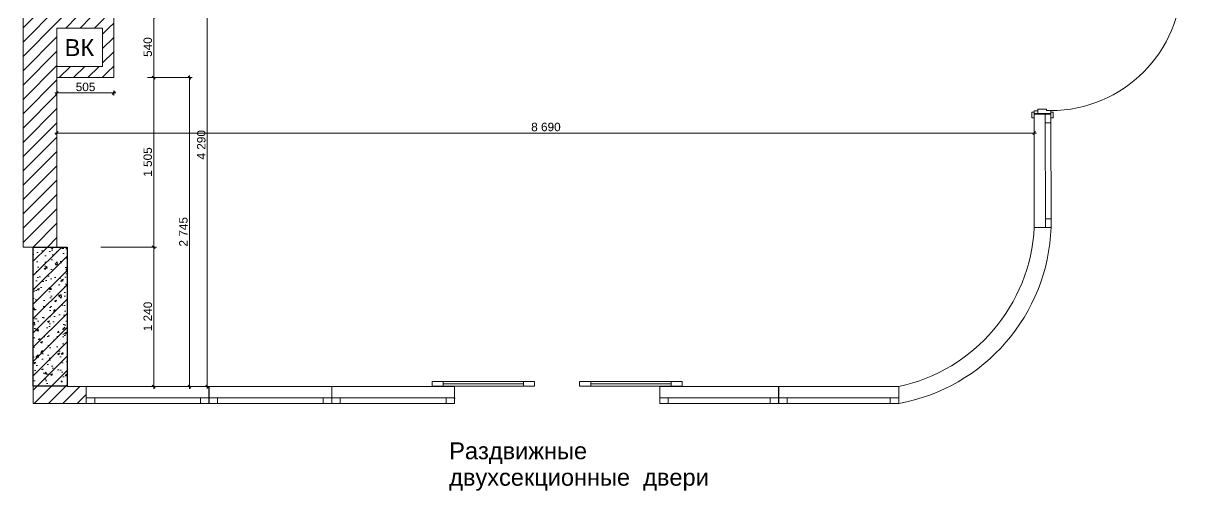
# Model space of a CAD drawing. Header units: millimetres. Extents: x 2336463 to 2579121, y 595385 to 778077.
# Drawn here: x 2453478 to 2463780, y 688401 to 692556 of the extents above; entities that cross this region are included whole.
import ezdxf

# ---------------------------------------------------------------- set-up
doc = ezdxf.new("R2010")
doc.units = ezdxf.units.MM
doc.header["$MEASUREMENT"] = 0
doc.layers.add('+обмер', color=7, linetype='Continuous')
doc.layers.add('сит план', color=7, linetype='Continuous')
for name, color, linetype, lineweight in [('+обмер_Ном._пера__1', 7, 'Continuous', 13), ('Двери ARCHICAD_Ном._пера__1', 7, 'Continuous', 13), ('Конструктив - Стены Несущие_Ном._пера__1', 7, 'Continuous', 13), ('Окна ARCHICAD_Ном._пера__1', 7, 'Continuous', 13), ('сит план_Ном._пера__1', 7, 'Continuous', 13), ('сит план_Ном._пера__21', 7, 'Continuous', 30)]:
    doc.layers.add(name, color=color, linetype=linetype, lineweight=lineweight)
doc.layers.add('+обмер_Ном._пера__242', color=7, linetype='Continuous', lineweight=13, true_color=0x1b55b5)
doc.layers.add('сит план_Ном._пера__87', color=7, linetype='Continuous', lineweight=20, true_color=0x6a6a6a)
doc.styles.add('СГЕНЕРИР_СТИЛЬ_1', font='arial.ttf')
doc.dimstyles.new('СГЕНЕРИР_СТИЛЬ__1', dxfattribs={"dimtxt": 75, "dimasz": 23.75, "dimexe": 0.18, "dimexo": 300, "dimgap": 0, "dimtad": 1, "dimtih": 1, "dimtoh": 1, "dimdec": 0, "dimzin": 0, "dimdsep": 46, "dimtxsty": 'СГЕНЕРИР_СТИЛЬ_1', "dimblk": 'ARROWHEAD_6', "dimblk1": 'ARROWHEAD_6', "dimblk2": 'ARROWHEAD_6', "dimcen": 0.09, "dimclrd": 256, "dimclre": 256, "dimclrt": 256, "dimazin": 0, "dimtfac": 1, "dimtdec": 4, "dimtmove": 0, "dimatfit": 3, "dimfxl": 0, "dimtolj": 1, "dimtzin": 0, "dimarcsym": 0})
doc.dimstyles.new('СГЕНЕРИР_СТИЛЬ__2', dxfattribs={"dimtxt": 75, "dimasz": 23.75, "dimexe": 0.18, "dimexo": 300, "dimgap": 0, "dimtad": 1, "dimdec": 0, "dimzin": 0, "dimdsep": 46, "dimtxsty": 'СГЕНЕРИР_СТИЛЬ_1', "dimblk": 'ARROWHEAD_6', "dimblk1": 'ARROWHEAD_6', "dimblk2": 'ARROWHEAD_6', "dimcen": 0.09, "dimclrd": 256, "dimclre": 256, "dimclrt": 256, "dimazin": 0, "dimtfac": 1, "dimtdec": 4, "dimtmove": 0, "dimatfit": 3, "dimfxl": 0, "dimtolj": 1, "dimtzin": 0, "dimarcsym": 0})
pattern_1 = [(45, (2086872.015, 585813.69), (-63.639609, 63.639609), [])]

# ---------------------------------------------------------------- blocks, each defined once
blk = doc.blocks.new('Стена_751', base_point=(2453478, 693817))
at = {"layer": 'сит план_Ном._пера__87', "linetype": 'Continuous', "lineweight": 20, "true_color": 0x6a6a6a}
h = blk.add_hatch(dxfattribs=at)
h.set_pattern_fill('Блоки_Бетонные_Эффективные', color=251, style=0, pattern_type=2)
h.set_pattern_definition(pattern_1)
h.paths.add_polyline_path([(2453478, 693817), (2453778, 693617), (2453778, 693817)])
h = blk.add_hatch(dxfattribs=at)
h.set_pattern_fill('Блоки_Бетонные_Эффективные', color=251, style=0, pattern_type=2)
h.set_pattern_definition(pattern_1)
h.paths.add_polyline_path([(2453778, 693617), (2453478, 693817), (2453478, 693617)])
h = blk.add_hatch(dxfattribs=at)
h.set_pattern_fill('Блоки_Бетонные_Эффективные', color=251, style=0, pattern_type=2)
h.set_pattern_definition(pattern_1)
h.paths.add_polyline_path([(2453478, 693617), (2453478, 690567), (2453778, 690567), (2453778, 693617)])
at = {"layer": 'сит план_Ном._пера__1', "color": 7, "linetype": 'Continuous', "lineweight": 13, "flags": 128}
for points in [[(2453478, 693817), (2453778, 693817)], [(2453478, 693817), (2453478, 690567)], [(2453778, 692612), (2453778, 693617)], [(2453778, 690567), (2453778, 692512)], [(2453478, 690567), (2453778, 690567)]]:
    blk.add_lwpolyline(points, dxfattribs=at)
blk = doc.blocks.new('Стена_752', base_point=(2453478, 692612))
at = {"layer": 'сит план_Ном._пера__87', "linetype": 'Continuous', "lineweight": 20, "true_color": 0x6a6a6a}
h = blk.add_hatch(dxfattribs=at)
h.set_pattern_fill('Блоки_Бетонные_Эффективные', color=251, style=0, pattern_type=2)
h.set_pattern_definition(pattern_1)
h.paths.add_polyline_path([(2454183, 692612), (2453778, 692612), (2453778, 692512), (2454183, 692512)])
h = blk.add_hatch(dxfattribs=at)
h.set_pattern_fill('Блоки_Бетонные_Эффективные', color=251, style=0, pattern_type=2)
h.set_pattern_definition(pattern_1)
h.paths.add_polyline_path([(2454183, 692512), (2454283, 692512), (2454283, 692612)])
h = blk.add_hatch(dxfattribs=at)
h.set_pattern_fill('Блоки_Бетонные_Эффективные', color=251, style=0, pattern_type=2)
h.set_pattern_definition(pattern_1)
h.paths.add_polyline_path([(2454183, 692612), (2454183, 692512), (2454283, 692612)])
at = {"layer": 'сит план_Ном._пера__1', "color": 7, "linetype": 'Continuous', "lineweight": 13, "flags": 128}
for points in [[(2454283, 692612), (2453778, 692612)], [(2454283, 692612), (2454283, 692512)], [(2453778, 692512), (2454183, 692512)]]:
    blk.add_lwpolyline(points, dxfattribs=at)
blk = doc.blocks.new('Стена_753', base_point=(2454283, 692612))
at = {"layer": 'сит план_Ном._пера__87', "linetype": 'Continuous', "lineweight": 20, "true_color": 0x6a6a6a}
h = blk.add_hatch(dxfattribs=at)
h.set_pattern_fill('Блоки_Бетонные_Эффективные', color=251, style=0, pattern_type=2)
h.set_pattern_definition(pattern_1)
h.paths.add_polyline_path([(2454283, 692172), (2454283, 692512), (2454183, 692512), (2454183, 692172)])
h = blk.add_hatch(dxfattribs=at)
h.set_pattern_fill('Блоки_Бетонные_Эффективные', color=251, style=0, pattern_type=2)
h.set_pattern_definition(pattern_1)
h.paths.add_polyline_path([(2454183, 692172), (2454183, 692072), (2454283, 692072)])
h = blk.add_hatch(dxfattribs=at)
h.set_pattern_fill('Блоки_Бетонные_Эффективные', color=251, style=0, pattern_type=2)
h.set_pattern_definition(pattern_1)
h.paths.add_polyline_path([(2454283, 692172), (2454183, 692172), (2454283, 692072)])
at = {"layer": 'сит план_Ном._пера__1', "color": 7, "linetype": 'Continuous', "lineweight": 13, "flags": 128}
for points in [[(2454183, 692512), (2454183, 692172)], [(2454283, 692072), (2454283, 692512)], [(2454283, 692072), (2454183, 692072)]]:
    blk.add_lwpolyline(points, dxfattribs=at)
blk = doc.blocks.new('Стена_754', base_point=(2454283, 692072))
at = {"layer": 'сит план_Ном._пера__87', "linetype": 'Continuous', "lineweight": 20, "true_color": 0x6a6a6a}
h = blk.add_hatch(dxfattribs=at)
h.set_pattern_fill('Блоки_Бетонные_Эффективные', color=251, style=0, pattern_type=2)
h.set_pattern_definition(pattern_1)
h.paths.add_polyline_path([(2454183, 692172), (2453778, 692172), (2453778, 692072), (2454183, 692072)])
at = {"layer": 'сит план_Ном._пера__1', "color": 7, "linetype": 'Continuous', "lineweight": 13, "flags": 128}
for points in [[(2454183, 692172), (2453778, 692172)], [(2453778, 692172), (2453778, 692072)], [(2453778, 692072), (2454183, 692072)]]:
    blk.add_lwpolyline(points, dxfattribs=at)
blk = doc.blocks.new('Стена_755', base_point=(2453568, 690567))
at = {"layer": 'сит план_Ном._пера__87', "linetype": 'Continuous', "lineweight": 20, "true_color": 0x6a6a6a}
h = blk.add_hatch(dxfattribs=at)
h.set_pattern_fill('Блоки_Бетонные_Эффективные', color=251, style=0, pattern_type=2)
h.set_pattern_definition(pattern_1)
h.paths.add_polyline_path([(2453868, 689327), (2453868, 690567), (2453568, 690567), (2453568, 689327)])
h = blk.add_hatch(dxfattribs=at)
h.set_pattern_fill('Блоки_Бетонные_Эффективные', color=251, style=0, pattern_type=2)
h.set_pattern_definition(pattern_1)
h.paths.add_polyline_path([(2453868, 689327), (2453568, 689177), (2453868, 689177)])
h = blk.add_hatch(dxfattribs=at)
h.set_pattern_fill('Блоки_Бетонные_Эффективные', color=251, style=0, pattern_type=2)
h.set_pattern_definition(pattern_1)
h.paths.add_polyline_path([(2453568, 689327), (2453568, 689177), (2453868, 689327)])
at = {"layer": 'сит план_Ном._пера__1', "color": 7, "linetype": 'Continuous', "lineweight": 13, "flags": 128}
for points in [[(2453568, 690567), (2453568, 689177)], [(2453568, 690567), (2453868, 690567)], [(2453868, 689327), (2453868, 690567)], [(2453568, 689177), (2453868, 689177)]]:
    blk.add_lwpolyline(points, dxfattribs=at)
blk = doc.blocks.new('Окно 25_6')
at = {"layer": 'Окна ARCHICAD_Ном._пера__1', "color": 7, "linetype": 'Continuous', "lineweight": 13}
for p, q in [((-546, 0), (546, 0)), ((-546, 0), (-471, 0)), ((-546, 0), (-546, -50)), ((-546, 0), (-546, -50)), ((-471, 0), (-471, -50)), ((-471, 0), (471, 0)), ((471, -50), (471, 0)), ((471, 0), (546, 0)), ((546, 0), (546, -50)), ((546, 0), (546, -50)), ((-471, -50), (-546, -50)), ((-546, -50), (-546, -150)), ((471, -50), (-471, -50)), ((546, -50), (471, -50)), ((546, -50), (546, -150)), ((-546, -150), (546, -150))]:
    blk.add_line(p, q, dxfattribs=at)
blk = doc.blocks.new('Стена_756', base_point=(2453568, 689327))
at = {"layer": 'сит план_Ном._пера__87', "linetype": 'Continuous', "lineweight": 20, "true_color": 0x6a6a6a}
h = blk.add_hatch(dxfattribs=at)
h.set_pattern_fill('Блоки_Бетонные_Эффективные', color=251, style=0, pattern_type=2)
h.set_pattern_definition(pattern_1)
h.paths.add_polyline_path([(2453868, 689177), (2454039, 689177), (2454039, 689327), (2453868, 689327)])
h = blk.add_hatch(dxfattribs=at)
h.set_pattern_fill('Блоки_Бетонные_Эффективные', color=251, style=0, pattern_type=2)
h.set_pattern_definition(pattern_1)
h.paths.add_polyline_path([(2456222, 689327), (2456222, 689177), (2456222, 689177), (2456222, 689327)])
at = {"layer": 'сит план_Ном._пера__1', "color": 7, "linetype": 'Continuous', "lineweight": 13}
for p, q in [((2454039, 689227), (2454039, 689327)), ((2456222, 689227), (2456222, 689327)), ((2456222, 689227), (2456222, 689327)), ((2457314, 689227), (2457314, 689327)), ((2454039, 689177), (2454039, 689227)), ((2456222, 689177), (2456222, 689227)), ((2456222, 689177), (2456222, 689227)), ((2457314, 689177), (2457314, 689227))]:
    blk.add_line(p, q, dxfattribs=at)
at = {"layer": 'сит план_Ном._пера__1', "color": 7, "linetype": 'Continuous', "lineweight": 13, "flags": 128}
for points in [[(2454039, 689327), (2453868, 689327)], [(2456222, 689327), (2456222, 689327)], [(2453868, 689177), (2454039, 689177)], [(2456222, 689177), (2456222, 689177)]]:
    blk.add_lwpolyline(points, dxfattribs=at)
at = {"layer": 'Окна ARCHICAD_Ном._пера__1', "color": 7, "linetype": 'Continuous', "lineweight": 13, "xscale": -1, "zscale": 1000, "rotation": 180}
for p in [(2454585, 689177), (2455676, 689177), (2456768, 689177)]:
    blk.add_blockref('Окно 25_6', p, dxfattribs=at)
blk = doc.blocks.new('Двупольная Наружная Раздвижная Дверь 25')
at = {"layer": 'Двери ARCHICAD_Ном._пера__1', "color": 7, "linetype": 'Continuous', "lineweight": 13}
for p, q in [((-1012.5, 195), (-1112.5, 195)), ((-1112.5, 195), (-1112.5, 155)), ((-1112.5, 155), (-1012.5, 155)), ((-1012.5, 155), (-1012.5, 195)), ((-300, 175), (-1012.5, 175)), ((-912.5, 0), (-912.5, 150)), ((-200, 195), (-300, 195)), ((-300, 195), (-300, 155)), ((-300, 155), (-200, 155)), ((-200, 155), (-200, 195)), ((200, 195), (300, 195)), ((200, 155), (200, 195)), ((300, 155), (200, 155)), ((300, 195), (300, 155)), ((300, 175), (1012.5, 175)), ((912.5, 0), (912.5, 150)), ((1012.5, 155), (1012.5, 195)), ((1012.5, 195), (1112.5, 195)), ((1112.5, 155), (1012.5, 155)), ((1112.5, 195), (1112.5, 155))]:
    blk.add_line(p, q, dxfattribs=at)
at = {"layer": 'Двери ARCHICAD_Ном._пера__1', "color": 7, "linetype": 'Continuous', "lineweight": 13, "flags": 128}
for points in [[(-300, 195), (-1012.5, 195), (-1012.5, 175), (-300, 175)], [(-300, 175), (-1012.5, 175), (-1012.5, 155), (-300, 155)], [(300, 195), (1012.5, 195), (1012.5, 175), (300, 175)], [(300, 175), (1012.5, 175), (1012.5, 155), (300, 155)]]:
    blk.add_lwpolyline(points, close=True, dxfattribs=at)
blk = doc.blocks.new('Стена_757', base_point=(2457313, 689327))
at = {"layer": 'сит план_Ном._пера__87', "linetype": 'Continuous', "lineweight": 20, "true_color": 0x6a6a6a}
h = blk.add_hatch(dxfattribs=at)
h.set_pattern_fill('Блоки_Бетонные_Эффективные', color=251, style=0, pattern_type=2)
h.set_pattern_definition(pattern_1)
h.paths.add_polyline_path([(2457314, 689327), (2457313, 689327), (2457313, 689177), (2457314, 689177)])
at = {"layer": 'сит план_Ном._пера__1', "color": 7, "linetype": 'Continuous', "lineweight": 13}
for p, q in [((2457314, 689177), (2457314, 689327)), ((2459139, 689177), (2459139, 689327))]:
    blk.add_line(p, q, dxfattribs=at)
at = {"layer": 'сит план_Ном._пера__1', "color": 7, "linetype": 'Continuous', "lineweight": 13, "flags": 128}
blk.add_lwpolyline([(2457314, 689327), (2457313, 689327)], dxfattribs=at)
at = {"layer": 'Двери ARCHICAD_Ном._пера__1', "color": 7, "linetype": 'Continuous', "lineweight": 13, "xscale": -1, "zscale": 1000}
blk.add_blockref('Двупольная Наружная Раздвижная Дверь 25', (2458226, 689177), dxfattribs=at)
blk = doc.blocks.new('Окно 25_7')
at = {"layer": 'Окна ARCHICAD_Ном._пера__1', "color": 7, "linetype": 'Continuous', "lineweight": 13}
for p, q in [((-529, 100), (529, 100)), ((-529, 0), (-529, 100)), ((-529, 0), (-454, 0)), ((-529, -50), (-529, 0)), ((-529, -50), (-529, 0)), ((-454, 0), (-454, -50)), ((-454, 0), (454, 0)), ((454, -50), (454, 0)), ((454, 0), (529, 0)), ((529, 0), (529, 100)), ((529, -50), (529, 0)), ((529, -50), (529, 0)), ((-529, -50), (529, -50)), ((-454, -50), (-529, -50)), ((454, -50), (-454, -50)), ((529, -50), (454, -50))]:
    blk.add_line(p, q, dxfattribs=at)
blk = doc.blocks.new('Окно 25_8')
at = {"layer": 'Окна ARCHICAD_Ном._пера__1', "color": 7, "linetype": 'Continuous', "lineweight": 13}
for p, q in [((-534, 100), (534, 100)), ((-534, 0), (-534, 100)), ((-534, 0), (-459, 0)), ((-534, -50), (-534, 0)), ((-534, -50), (-534, 0)), ((-459, 0), (-459, -50)), ((-459, 0), (459, 0)), ((459, -50), (459, 0)), ((459, 0), (534, 0)), ((534, 0), (534, 100)), ((534, -50), (534, 0)), ((534, -50), (534, 0)), ((-534, -50), (534, -50)), ((-459, -50), (-534, -50)), ((459, -50), (-459, -50)), ((534, -50), (459, -50))]:
    blk.add_line(p, q, dxfattribs=at)
blk = doc.blocks.new('Стена_758', base_point=(2459138, 689327))
at = {"layer": 'сит план_Ном._пера__87', "linetype": 'Continuous', "lineweight": 20, "true_color": 0x6a6a6a}
h = blk.add_hatch(dxfattribs=at)
h.set_pattern_fill('Блоки_Бетонные_Эффективные', color=251, style=0, pattern_type=2)
h.set_pattern_definition(pattern_1)
h.paths.add_polyline_path([(2459138, 689327), (2459138, 689177), (2459138, 689177), (2459138, 689327)])
at = {"layer": 'сит план_Ном._пера__1', "color": 7, "linetype": 'Continuous', "lineweight": 13}
for p, q in [((2459138, 689227), (2459138, 689327)), ((2461263, 689227), (2461263, 689327)), ((2459138, 689177), (2459138, 689227)), ((2461263, 689177), (2461263, 689227))]:
    blk.add_line(p, q, dxfattribs=at)
at = {"layer": 'сит план_Ном._пера__1', "color": 7, "linetype": 'Continuous', "lineweight": 13, "flags": 128}
blk.add_lwpolyline([(2459138, 689327), (2459138, 689327)], dxfattribs=at)
at = {"layer": 'Окна ARCHICAD_Ном._пера__1', "color": 7, "linetype": 'Continuous', "lineweight": 13, "zscale": 1000, "rotation": 359.9989164331798}
for name, p in [('Окно 25_7', (2459667, 689227)), ('Окно 25_8', (2460729, 689227))]:
    blk.add_blockref(name, p, dxfattribs=at)
blk = doc.blocks.new('Окно 25_9')
at = {"layer": 'Окна ARCHICAD_Ном._пера__1', "color": 7, "linetype": 'Continuous', "lineweight": 13}
for p, q in [((-502.5, 100), (502.5, 100)), ((-502.5, 0), (-502.5, 100)), ((-502.5, 0), (-427.5, 0)), ((-502.5, -50), (-502.5, 0)), ((-502.5, -50), (-502.5, 0)), ((-427.5, 0), (-427.5, -50)), ((-427.5, 0), (427.5, 0)), ((427.5, -50), (427.5, 0)), ((427.5, 0), (502.5, 0)), ((502.5, 0), (502.5, 100)), ((502.5, -50), (502.5, 0)), ((502.5, -50), (502.5, 0)), ((-502.5, -50), (502.5, -50)), ((-427.5, -50), (-502.5, -50)), ((427.5, -50), (-427.5, -50)), ((502.5, -50), (427.5, -50))]:
    blk.add_line(p, q, dxfattribs=at)
blk = doc.blocks.new('Стена_759', base_point=(2462618, 690742))
at = {"layer": 'сит план_Ном._пера__87', "linetype": 'Continuous', "lineweight": 20, "true_color": 0x6a6a6a}
h = blk.add_hatch(dxfattribs=at)
h.set_pattern_fill('Блоки_Бетонные_Эффективные', color=251, style=0, pattern_type=2)
h.set_pattern_definition(pattern_1)
h.paths.add_polyline_path([(2462466, 691747), (2462466, 691747), (2462543, 691747)])
h = blk.add_hatch(dxfattribs=at)
h.set_pattern_fill('Блоки_Бетонные_Эффективные', color=251, style=0, pattern_type=2)
h.set_pattern_definition(pattern_1)
h.paths.add_polyline_path([(2462618, 690742), (2462468, 690742), (2462468, 690742), (2462618, 690742)])
at = {"layer": 'сит план_Ном._пера__1', "color": 7, "linetype": 'Continuous', "lineweight": 13}
for p, q in [((2462566, 691747), (2462466, 691747)), ((2462616, 691747), (2462566, 691747)), ((2462568, 690742), (2462468, 690742)), ((2462618, 690742), (2462568, 690742))]:
    blk.add_line(p, q, dxfattribs=at)
at = {"layer": 'сит план_Ном._пера__1', "color": 7, "linetype": 'Continuous', "lineweight": 13, "flags": 128}
for points in [[(2462466, 691747), (2462466, 691747)], [(2462468, 690742), (2462468, 690742)], [(2462468, 690742), (2462618, 690742)]]:
    blk.add_lwpolyline(points, dxfattribs=at)
at = {"layer": 'Окна ARCHICAD_Ном._пера__1', "color": 7, "linetype": 'Continuous', "lineweight": 13, "xscale": -1, "zscale": 1000, "rotation": 90.08706478415122}
blk.add_blockref('Окно 25_9', (2462567, 691244), dxfattribs=at)
blk = doc.blocks.new('Однопольная Дверь 25_2')
at = {"layer": 'Двери ARCHICAD_Ном._пера__1', "color": 7, "linetype": 'Continuous', "lineweight": 13}
for p, q in [((542, 1064), (542, 1164)), ((542, 1164), (582, 1164)), ((582, 1164), (582, 1064)), ((582, 1064), (542, 1064)), ((562, 1064), (562, 100)), ((-647, 0), (-647, 19)), ((-647, 19), (-597, 19)), ((-597, 0), (-647, 0)), ((-610, 0), (-647, 0)), ((-610, 0), (-647, 0)), ((-582, 0), (-610, 0)), ((-610, 0), (-610, -115)), ((-610, 0), (-610, -115)), ((-610, 0), (-610, -115)), ((-597, 19), (-597, 0)), ((-582, -40), (-582, 0)), ((542, 0), (542, 100)), ((542, 100), (582, 100)), ((582, 0), (542, 0)), ((582, 100), (582, 0)), ((610, 0), (582, 0)), ((582, 0), (582, -40)), ((597, 19), (647, 19)), ((597, 0), (597, 19)), ((647, 0), (597, 0)), ((610, -115), (610, 0)), ((610, 0), (610, -115)), ((610, 0), (610, -115)), ((610, 0), (647, 0)), ((610, 0), (647, 0)), ((647, 19), (647, 0)), ((-570, -40), (-582, -40)), ((-570, -115), (-570, -40)), ((582, -40), (570, -40)), ((570, -40), (570, -115)), ((-647, -169), (-647, -150)), ((-647, -150), (-597, -150)), ((-610, -150), (-647, -150)), ((-610, -150), (-647, -150)), ((-597, -169), (-647, -169)), ((-610, -150), (-610, -115)), ((-610, -115), (-585, -115)), ((-610, -115), (-570, -115)), ((-610, -115), (-610, -150)), ((-610, -115), (-610, -150)), ((-585, -150), (-610, -150)), ((-597, -150), (-597, -169)), ((-585, -115), (-585, -150)), ((570, -115), (610, -115)), ((585, -150), (585, -115)), ((585, -115), (610, -115)), ((610, -150), (585, -150)), ((597, -150), (647, -150)), ((597, -169), (597, -150)), ((647, -169), (597, -169)), ((610, -115), (610, -150)), ((610, -115), (610, -150)), ((610, -115), (610, -150)), ((610, -150), (647, -150)), ((610, -150), (647, -150)), ((647, -150), (647, -169))]:
    blk.add_line(p, q, dxfattribs=at)
at = {"layer": 'Двери ARCHICAD_Ном._пера__1', "color": 7, "linetype": 'Continuous', "lineweight": 13, "flags": 128}
for points in [[(562, 1064), (562, 100), (542, 100), (542, 1064)], [(582, 1064), (582, 100), (562, 100), (562, 1064)]]:
    blk.add_lwpolyline(points, close=True, dxfattribs=at)
at = {"layer": 'Двери ARCHICAD_Ном._пера__1', "color": 7, "linetype": 'Continuous', "lineweight": 13}
blk.add_arc((582, 0), 1164, 90, 180, dxfattribs=at)
blk = doc.blocks.new('Стена_760', base_point=(2462616, 691747))
at = {"layer": 'сит план_Ном._пера__87', "linetype": 'Continuous', "lineweight": 20, "true_color": 0x6a6a6a}
h = blk.add_hatch(dxfattribs=at)
h.set_pattern_fill('Блоки_Бетонные_Эффективные', color=251, style=0, pattern_type=2)
h.set_pattern_definition(pattern_1)
h.paths.add_polyline_path([(2462466, 691747), (2462616, 691747), (2462616, 691752), (2462466, 691752)])
at = {"layer": 'сит план_Ном._пера__1', "color": 7, "linetype": 'Continuous', "lineweight": 13}
for p, q in [((2462466, 692972), (2462466, 693009)), ((2462501, 692972), (2462466, 692972)), ((2462616, 692972), (2462501, 692972)), ((2462616, 692972), (2462616, 693009)), ((2462466, 691752), (2462466, 691715)), ((2462501, 691752), (2462466, 691752)), ((2462616, 691752), (2462501, 691752)), ((2462616, 691752), (2462616, 691715))]:
    blk.add_line(p, q, dxfattribs=at)
at = {"layer": 'сит план_Ном._пера__1', "color": 7, "linetype": 'Continuous', "lineweight": 13, "flags": 128}
for points in [[(2462466, 691752), (2462466, 691747)], [(2462616, 691747), (2462616, 691752)]]:
    blk.add_lwpolyline(points, dxfattribs=at)
at = {"layer": 'Двери ARCHICAD_Ном._пера__1', "color": 7, "linetype": 'Continuous', "lineweight": 13, "xscale": -1, "zscale": 1000, "rotation": 269.9988757126482}
blk.add_blockref('Однопольная Дверь 25_2', (2462616, 692362), dxfattribs=at)
blk = doc.blocks.new('*D3457', base_point=(2086872, 585814))
at = {"layer": '+обмер_Ном._пера__242', "color": 152, "linetype": 'Continuous', "lineweight": 13, "true_color": 0x1b55b5}
for p, q in [((2454662, 690567), (2454168, 690567)), ((2454626, 690579), (2454651, 690554)), ((2454639, 689327), (2454639, 690567)), ((2454662, 689327), (2454168, 689327)), ((2454626, 689339), (2454651, 689314)), ((2454639, 689308), (2454639, 689327))]:
    blk.add_line(p, q, dxfattribs=at)
at = {"layer": '+обмер_Ном._пера__242', "color": 152, "lineweight": 13, "true_color": 0x1b55b5, "insert": (2454624, 689819), "char_height": 75, "attachment_point": 7, "rotation": 90, "style": 'СГЕНЕРИР_СТИЛЬ_1'}
blk.add_mtext('\\A1;{\\pql;\\fArial|b0|i0|c204|p38;1\xa0240}', dxfattribs=at)
blk = doc.blocks.new('ARROWHEAD_6')
at = {"color": 0, "linetype": 'Continuous', "lineweight": 0}
for p, q in [((0, 0), (-1, 0)), ((-0.5, -0.5), (0.5, 0.5))]:
    blk.add_line(p, q, dxfattribs=at)
blk = doc.blocks.new('*D3458', base_point=(2086872, 585814))
at = {"layer": '+обмер_Ном._пера__242', "color": 152, "linetype": 'Continuous', "lineweight": 13, "true_color": 0x1b55b5}
for p, q in [((2454662, 692072), (2454583, 692072)), ((2454626, 692084), (2454651, 692059)), ((2454639, 690567), (2454639, 692072)), ((2454662, 690567), (2454168, 690567)), ((2454626, 690579), (2454651, 690554))]:
    blk.add_line(p, q, dxfattribs=at)
at = {"layer": '+обмер_Ном._пера__242', "color": 152, "lineweight": 13, "true_color": 0x1b55b5, "insert": (2454624, 691191), "char_height": 75, "attachment_point": 7, "rotation": 90, "style": 'СГЕНЕРИР_СТИЛЬ_1'}
blk.add_mtext('\\A1;{\\pql;\\fArial|b0|i0|c204|p38;1\xa0505}', dxfattribs=at)
blk = doc.blocks.new('*D3459', base_point=(2086872, 585814))
at = {"layer": '+обмер_Ном._пера__242', "color": 152, "linetype": 'Continuous', "lineweight": 13, "true_color": 0x1b55b5}
for p, q in [((2454662, 692612), (2454583, 692612)), ((2454626, 692624), (2454651, 692599)), ((2454639, 692072), (2454639, 692612)), ((2454662, 692072), (2454583, 692072)), ((2454626, 692084), (2454651, 692059))]:
    blk.add_line(p, q, dxfattribs=at)
at = {"layer": '+обмер_Ном._пера__242', "color": 152, "lineweight": 13, "true_color": 0x1b55b5, "insert": (2454624, 692256), "char_height": 75, "attachment_point": 7, "rotation": 90, "style": 'СГЕНЕРИР_СТИЛЬ_1'}
blk.add_mtext('\\A1;{\\pql;\\fArial|b0|i0|c204|p38;540}', dxfattribs=at)
blk = doc.blocks.new('*D3470', base_point=(2086872, 585814))
at = {"layer": '+обмер_Ном._пера__242', "color": 152, "linetype": 'Continuous', "lineweight": 13, "true_color": 0x1b55b5}
for p, q in [((2453759, 691936), (2453778, 691936)), ((2453790, 691948), (2453765, 691923)), ((2453778, 691912), (2453778, 691959)), ((2453778, 691936), (2454283, 691936)), ((2454270, 691923), (2454295, 691948)), ((2454283, 691912), (2454283, 691959)), ((2454283, 691936), (2454302, 691936))]:
    blk.add_line(p, q, dxfattribs=at)
at = {"layer": '+обмер_Ном._пера__242', "color": 152, "lineweight": 13, "true_color": 0x1b55b5, "insert": (2453945, 691951), "char_height": 75, "attachment_point": 7, "style": 'СГЕНЕРИР_СТИЛЬ_1'}
blk.add_mtext('\\A1;{\\pql;\\fArial|b0|i0|c204|p38;505}', dxfattribs=at)
blk = doc.blocks.new('*D3471', base_point=(2086872, 585814))
at = {"layer": '+обмер_Ном._пера__242', "color": 152, "linetype": 'Continuous', "lineweight": 13, "true_color": 0x1b55b5}
for p, q in [((2455678, 693617), (2455092, 693617)), ((2455103, 693629), (2455128, 693604)), ((2455115, 689327), (2455115, 693617)), ((2455139, 689327), (2454339, 689327)), ((2455103, 689339), (2455128, 689314)), ((2455115, 689308), (2455115, 689327))]:
    blk.add_line(p, q, dxfattribs=at)
at = {"layer": '+обмер_Ном._пера__242', "color": 152, "lineweight": 13, "true_color": 0x1b55b5, "insert": (2455100, 691344), "char_height": 75, "attachment_point": 7, "rotation": 90, "style": 'СГЕНЕРИР_СТИЛЬ_1'}
blk.add_mtext('\\A1;{\\pql;\\fArial|b0|i0|c204|p38;4\xa0290}', dxfattribs=at)
blk = doc.blocks.new('*D3473', base_point=(2086872, 585814))
at = {"layer": '+обмер_Ном._пера__242', "color": 152, "linetype": 'Continuous', "lineweight": 13, "true_color": 0x1b55b5}
for p, q in [((2454980, 692072), (2454583, 692072)), ((2454969, 692059), (2454944, 692084)), ((2454956, 692072), (2454956, 692091)), ((2454956, 689327), (2454956, 692072)), ((2454980, 689327), (2454339, 689327)), ((2454944, 689339), (2454969, 689314)), ((2454956, 689308), (2454956, 689327))]:
    blk.add_line(p, q, dxfattribs=at)
at = {"layer": '+обмер_Ном._пера__242', "color": 152, "lineweight": 13, "true_color": 0x1b55b5, "insert": (2454941, 690571), "char_height": 75, "attachment_point": 7, "rotation": 90, "style": 'СГЕНЕРИР_СТИЛЬ_1'}
blk.add_mtext('\\A1;{\\pql;\\fArial|b0|i0|c204|p38;2\xa0745}', dxfattribs=at)
blk = doc.blocks.new('*D3475', base_point=(2086872, 585814))
at = {"layer": '+обмер_Ном._пера__242', "color": 152, "linetype": 'Continuous', "lineweight": 13, "true_color": 0x1b55b5}
for p, q in [((2453759, 691580), (2453778, 691580)), ((2453790, 691593), (2453765, 691568)), ((2453778, 690867), (2453778, 691604)), ((2453778, 691580), (2462468, 691580)), ((2462455, 691568), (2462480, 691593)), ((2462468, 691042), (2462468, 691604)), ((2462468, 691580), (2462487, 691580))]:
    blk.add_line(p, q, dxfattribs=at)
at = {"layer": '+обмер_Ном._пера__242', "color": 152, "lineweight": 13, "true_color": 0x1b55b5, "insert": (2457995, 691595), "char_height": 75, "attachment_point": 7, "style": 'СГЕНЕРИР_СТИЛЬ_1'}
blk.add_mtext('\\A1;{\\pql;\\fArial|b0|i0|c204|p38;8\xa0690}', dxfattribs=at)

msp = doc.modelspace()

# ---------------------------------------------------------------- hatches: boundary and pattern name
at = {"layer": 'сит план_Ном._пера__1', "linetype": 'Continuous', "lineweight": 13}
h = msp.add_hatch(dxfattribs=at)
h.set_pattern_fill('AR_CONC', style=0, pattern_type=2)
h.set_pattern_definition([(50, (2086872.01, 585813.69), (-182.18467, 15.939086), [19.05, -209.55]), (355, (2086872.01, 585813.69), (-35.24342, 191.056845), [15.24, -167.64058]), (100.451445, (2086887.2, 585812.36), (146.94125, 175.11775), [16.19001, -178.090245]), (46.1842, (2086872.01, 585864.49), (-271.07904, 42.04233), [28.575, -314.325]), (96.63556, (2086894.6, 585860.98), (237.40413, 247.42612), [24.28502, -267.1356]), (351.18415, (2086872.01, 585864.49), (237.40413, 247.42612), [22.85997, -251.45973]), (21, (2086897.41, 585851.79), (-151.61439, 102.2652), [19.05, -209.55]), (326, (2086897.41, 585851.79), (61.80203, 184.18797), [15.24, -167.64]), (71.451445, (2086910.05, 585843.26), (213.41642, 81.92277), [16.19001, -178.08994]), (37.5, (2086872.015, 585813.686), (3.088603, 84.555039), [0, -165.608, 0, -170.18, 0, -168.275]), (7.5, (2086872.015, 585813.69), (66.819663, 100.180575), [0, -97.028, 0, -161.798, 0, -64.135]), (327.5, (2086815.37, 585813.686), (-135.590595, 5.728744), [0, -63.5, 0, -198.12, 0, -262.89]), (317.5, (2086789.97, 585813.69), (148.12918, 25.42649), [0, -82.55, 0, -131.572, 0, -186.69])])
h.paths.add_polyline_path([(2453567.8, 690566.8), (2453867.8, 690566.8), (2453867.8, 689331.8), (2453567.8, 689331.8)])

# ---------------------------------------------------------------- linework, layer by layer
at = {"layer": 'Конструктив - Стены Несущие_Ном._пера__1', "color": 7, "linetype": 'Continuous', "lineweight": 13}
for centre, radius, start, end in [((2460968.9, 690800.4), 1650, 280.26181, 357.96189), ((2460942, 690820.6), 1527.9, 282.12065, 357.0319)]:
    msp.add_arc(centre, radius, start, end, dxfattribs=at)
at = {"layer": 'сит план_Ном._пера__21', "color": 7, "linetype": 'Continuous', "lineweight": 30, "flags": 128}
msp.add_lwpolyline([(2453567.8, 690566.8), (2453867.8, 690566.8), (2453867.8, 689331.8), (2453567.8, 689331.8)], close=True, dxfattribs=at)

# ---------------------------------------------------------------- block references
at = {"layer": 'сит план', "color": 7, "lineweight": 13}
for name, p in [('Стена_751', (2453477.8, 693816.8)), ('Стена_760', (2462616.4, 691746.8)), ('Стена_752', (2453477.8, 692611.8)), ('Стена_753', (2454282.9, 692611.8)), ('Стена_754', (2454282.9, 692071.8)), ('Стена_759', (2462617.9, 690741.7)), ('Стена_755', (2453567.8, 690566.8)), ('Стена_757', (2457312.9, 689326.8)), ('Стена_756', (2453567.8, 689326.8)), ('Стена_758', (2459137.9, 689326.8))]:
    msp.add_blockref(name, p, dxfattribs=at)

# ---------------------------------------------------------------- texts
at = {"layer": '+обмер_Ном._пера__1', "color": 7, "linetype": 'Continuous', "lineweight": 13, "insert": (2457266.1, 688831.5), "char_height": 150, "attachment_point": 1, "line_spacing_factor": 0.940037, "style": 'СГЕНЕРИР_СТИЛЬ_1'}
msp.add_mtext('\\A1;{\\pql;\\fArial|b0|i0|c204|p38;Раздвижные \\P\\pql;\\fArial|b0|i0|c204|p38;двухсекционные \\fArial|b0|i0|c204|p38; \\fArial|b0|i0|c204|p38;двери}', dxfattribs=at)
at = {"layer": 'сит план_Ном._пера__1', "color": 7, "linetype": 'Continuous', "lineweight": 13, "insert": (2453846.7, 692413.8), "char_height": 150, "attachment_point": 1, "style": 'СГЕНЕРИР_СТИЛЬ_1'}
msp.add_mtext('\\A1;{\\pql;\\fArial|b0|i0|c204|p38;ВК}', dxfattribs=at)

# ---------------------------------------------------------------- dimensions: what is measured, and where the dimension line sits
at = {"layer": '+обмер', "color": 152, "linetype": 'Continuous', "lineweight": 13, "true_color": 0x1b55b5}
for base, p1, p2, picture, middle in [((2455115.5, 693616.8), (2454038.9, 689326.8), (2455977.8, 693616.8), '*D3471', (2455063, 691472.4)), ((2454638.5, 692611.8), (2454282.9, 692071.8), (2454282.9, 692611.8), '*D3459', (2454586, 692342.2)), ((2454638.5, 692071.8), (2453867.8, 690566.8), (2454282.9, 692071.8), '*D3458', (2454586, 691319.9)), ((2454956.3, 692071.8), (2454038.9, 689326.8), (2454282.9, 692071.8), '*D3473', (2454903.8, 690699.9)), ((2454638.5, 690566.8), (2453867.8, 689326.8), (2453867.8, 690566.8), '*D3457', (2454586, 689947.4))]:
    dim = msp.add_linear_dim(base=base, p1=p1, p2=p2, angle=90, dimstyle='СГЕНЕРИР_СТИЛЬ__2', dxfattribs=at)
    dim.commit()
    dim.dimension.update_dxf_attribs({"geometry": picture, "text_midpoint": middle, "dimtype": 160, "text_rotation": 90})
for base, p1, p2, picture, middle in [((2454282.9, 691935.9), (2453777.9, 692071.8), (2454282.9, 692071.8), '*D3470', (2454030.8, 691988.4)), ((2462467.9, 691580.5), (2453777.8, 690566.8), (2462467.9, 690741.5), '*D3475', (2458123.5, 691633))]:
    dim = msp.add_linear_dim(base=base, p1=p1, p2=p2, dimstyle='СГЕНЕРИР_СТИЛЬ__1', dxfattribs=at)
    dim.commit()
    dim.dimension.update_dxf_attribs({"geometry": picture, "text_midpoint": middle, "dimtype": 160})

doc.saveas('drawing.dxf')
